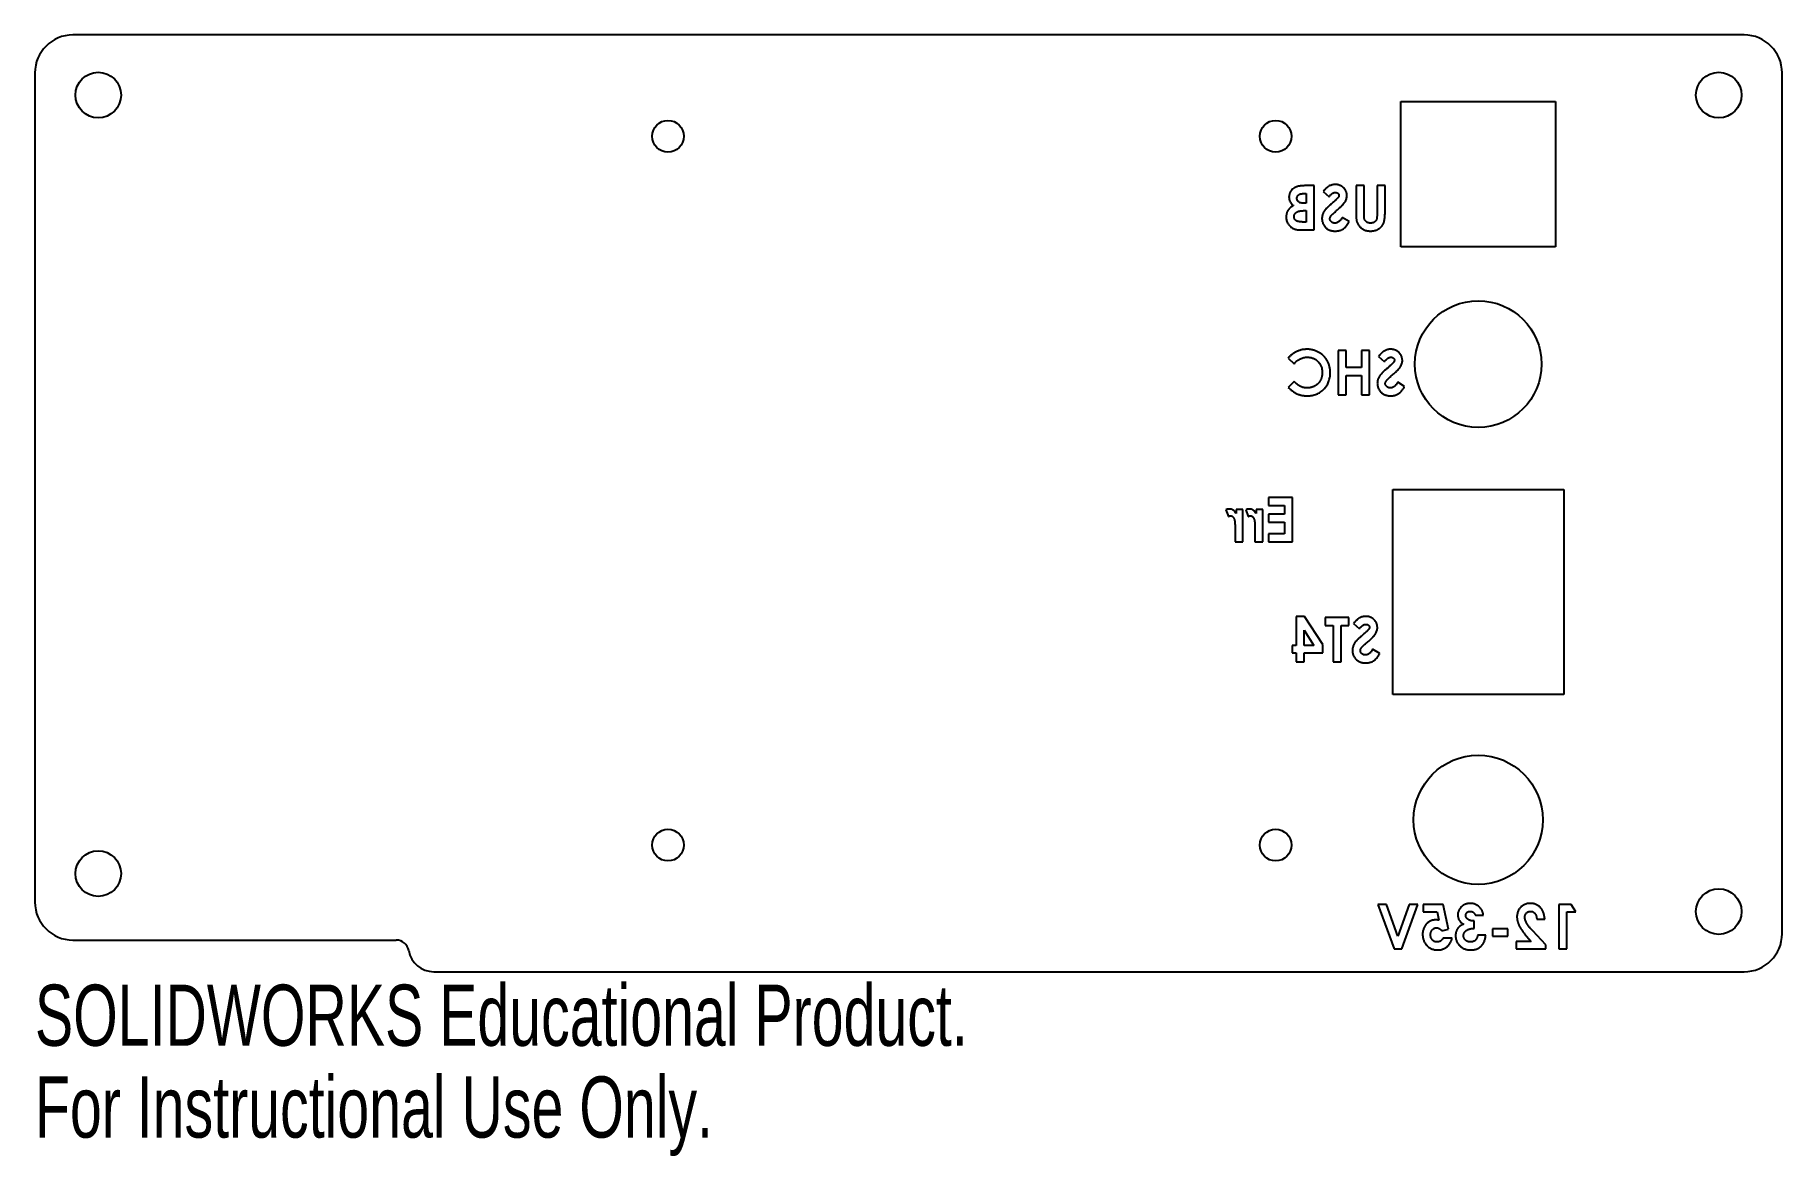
# Model space of a CAD drawing. Header units: millimetres. Extents: x 0 to 138, y -15 to 74.
import ezdxf

# ---------------------------------------------------------------- set-up
doc = ezdxf.new("R2010")
doc.units = ezdxf.units.MM
doc.styles.add('SLDTEXTSTYLE0', font='TXT', dxfattribs={"width": 0.7})

msp = doc.modelspace()

# ---------------------------------------------------------------- linework, layer by layer
at = {"color": 7, "linetype": 'Continuous', "lineweight": 25}
for p, q in [((135, 74), (3, 74)), ((0, 71), (0, 5.5)), ((138, 3), (138, 71)), ((107.9, 68.75), (120.1, 68.75)), ((107.9, 57.25), (107.9, 68.75)), ((120.1, 68.75), (120.1, 57.25)), ((100.2, 61.47), (100.4, 61.47)), ((100.4, 61.47), (100.4, 60.7)), ((101.03, 62.1), (100.47, 62.1)), ((101.03, 58.6), (101.03, 62.1)), ((101.75, 61.63), (102.22, 61.2)), ((104.98, 62.1), (104.35, 62.1)), ((104.35, 62.1), (104.35, 60.01)), ((104.98, 59.9), (104.98, 62.1)), ((106.64, 62.1), (106.01, 62.1)), ((106.01, 62.1), (106.01, 59.82)), ((106.64, 60.01), (106.64, 62.1)), ((100.4, 60.7), (100.23, 60.7)), ((100.25, 60.12), (100.4, 60.12)), ((100.4, 60.12), (100.4, 59.22)), ((103.81, 59.25), (103.26, 59.58)), ((100.04, 58.6), (101.03, 58.6)), ((100.4, 59.22), (100.22, 59.22)), ((120.1, 57.25), (107.9, 57.25)), ((98.99, 48.47), (99.45, 48.03)), ((103.57, 49.08), (102.94, 49.08)), ((102.94, 49.08), (102.94, 45.58)), ((103.57, 47.74), (103.57, 49.08)), ((105.41, 49.08), (104.78, 49.08)), ((104.78, 49.08), (104.78, 47.74)), ((105.41, 45.58), (105.41, 49.08)), ((106.12, 48.61), (106.59, 48.18)), ((104.78, 47.74), (103.57, 47.74)), ((103.57, 45.58), (103.57, 47.11)), ((103.57, 47.11), (104.78, 47.11)), ((104.78, 47.11), (104.78, 45.58)), ((99.45, 46.63), (99, 46.16)), ((102.94, 45.58), (103.57, 45.58)), ((104.78, 45.58), (105.41, 45.58)), ((108.19, 46.24), (107.64, 46.57)), ((99.32, 37.45), (97.44, 37.45)), ((97.44, 37.45), (97.44, 36.82)), ((99.32, 33.95), (99.32, 37.45)), ((107.25, 38.1), (120.75, 38.1)), ((107.25, 21.9), (107.25, 38.1)), ((120.75, 38.1), (120.75, 21.9)), ((94.07, 36.49), (94.27, 35.96)), ((95.42, 36.51), (94.88, 36.51)), ((94.88, 36.51), (94.88, 36.19)), ((95.42, 33.95), (95.42, 36.51)), ((95.64, 36.49), (95.84, 35.96)), ((96.99, 36.51), (96.45, 36.51)), ((96.45, 36.51), (96.45, 36.19)), ((96.99, 33.95), (96.99, 36.51)), ((97.44, 36.82), (98.7, 36.82)), ((98.7, 36.15), (97.44, 36.15)), ((97.44, 36.15), (97.44, 35.52)), ((98.7, 36.82), (98.7, 36.15)), ((94.79, 35.11), (94.79, 34.98)), ((94.79, 34.98), (94.79, 33.95)), ((96.36, 35.11), (96.36, 34.98)), ((96.36, 34.98), (96.36, 33.95)), ((97.44, 35.52), (98.7, 35.52)), ((98.7, 34.58), (97.44, 34.58)), ((97.44, 34.58), (97.44, 33.95)), ((98.7, 35.52), (98.7, 34.58)), ((94.79, 33.95), (95.42, 33.95)), ((96.36, 33.95), (96.99, 33.95)), ((97.44, 33.95), (99.32, 33.95)), ((100.28, 28.07), (99.62, 28.07)), ((99.62, 28.07), (99.62, 25.78)), ((101.73, 25.84), (100.28, 28.07)), ((103.79, 27.98), (101.91, 27.98)), ((101.91, 27.98), (101.91, 27.36)), ((103.79, 27.36), (103.79, 27.98)), ((100.25, 25.78), (100.25, 26.98)), ((100.25, 26.98), (101.02, 25.78)), ((101.91, 27.36), (102.54, 27.36)), ((102.54, 27.36), (102.54, 24.48)), ((103.17, 24.48), (103.17, 27.36)), ((103.17, 27.36), (103.79, 27.36)), ((104.15, 27.52), (104.62, 27.09)), ((99.62, 25.78), (99.31, 25.78)), ((99.31, 25.78), (99.31, 25.2)), ((99.31, 25.2), (99.62, 25.2)), ((99.62, 25.2), (99.62, 24.48)), ((101.02, 25.78), (100.25, 25.78)), ((100.25, 24.48), (100.25, 25.2)), ((100.25, 25.2), (101.73, 25.2)), ((101.73, 25.2), (101.73, 25.84)), ((106.22, 25.14), (105.66, 25.47)), ((99.62, 24.48), (100.25, 24.48)), ((102.54, 24.48), (103.17, 24.48)), ((120.75, 21.9), (107.25, 21.9)), ((106.75, 5.31), (106.08, 5.31)), ((106.08, 5.31), (107.35, 1.81)), ((107.65, 2.82), (106.75, 5.31)), ((108.55, 5.31), (107.65, 2.82)), ((107.96, 1.81), (109.22, 5.31)), ((109.22, 5.31), (108.55, 5.31)), ((111.24, 5.31), (109.65, 5.31)), ((109.65, 5.31), (109.65, 4.72)), ((109.65, 4.72), (110.75, 4.72)), ((110.75, 4.72), (110.88, 4.06)), ((111.66, 3.37), (111.24, 5.31)), ((113.78, 4.46), (114.41, 4.46)), ((118.63, 4.14), (119.25, 4.14)), ((121.35, 5.31), (120.38, 5.31)), ((120.38, 5.31), (120.38, 1.81)), ((121, 1.81), (121, 4.72)), ((121, 4.72), (121.72, 4.72)), ((121.72, 4.72), (121.35, 5.31)), ((111.13, 3.24), (111.66, 3.37)), ((113.69, 3.42), (113.69, 4.01)), ((114.59, 2.88), (113.96, 2.88)), ((116.34, 3.38), (115.13, 3.38)), ((115.13, 3.38), (115.13, 2.8)), ((115.13, 2.8), (116.34, 2.8)), ((116.34, 2.8), (116.34, 3.38)), ((117.82, 2.81), (118.19, 2.39)), ((119.34, 2.13), (118.31, 3.23)), ((3, 2.5), (28.54, 2.5)), ((107.35, 1.81), (107.96, 1.81)), ((111.94, 2.66), (111.22, 2.66)), ((118.19, 2.39), (117.01, 2.39)), ((117.01, 2.39), (117.01, 1.81)), ((117.01, 1.81), (119.34, 1.81)), ((119.34, 1.81), (119.34, 2.13)), ((120.38, 1.81), (121, 1.81)), ((31.5, 0), (135, 0))]:
    msp.add_line(p, q, dxfattribs=at)
for centre, radius in [((5, 69.25), 1.8), ((133, 69.25), 1.8), ((50, 66), 1.25), ((98, 66), 1.25), ((114, 48), 5), ((114, 12), 5.1), ((50, 10), 1.25), ((98, 10), 1.25), ((5, 7.75), 1.8), ((133, 4.75), 1.8)]:
    msp.add_circle(centre, radius, dxfattribs=at)
for centre, radius, start, end in [((3, 71), 3, 90, 180), ((135, 71), 3, 0, 90), ((3, 5.5), 3, 180, 270), ((135, 3), 3, 270, 0), ((28.54, 1.5), 1, 9.5941, 90), ((31.5, 2), 2, 189.5941, 270)]:
    msp.add_arc(centre, radius, start, end, dxfattribs=at)
for points, knots in [([(102.71, 62.19), (102.67, 62.18), (102.59, 62.18), (102.47, 62.16), (102.35, 62.12), (102.25, 62.08), (102.18, 62.03), (102.12, 61.99), (102.06, 61.95), (102, 61.9), (101.94, 61.84), (101.87, 61.77), (101.81, 61.7), (101.77, 61.65), (101.75, 61.63)], [0, 0, 0, 0, 0.10691, 0.212977, 0.319777, 0.428556, 0.485857, 0.546559, 0.611431, 0.679821, 0.753159, 0.830753, 0.913133, 1, 1, 1, 1]), ([(103.63, 61.3), (103.63, 61.33), (103.63, 61.39), (103.62, 61.47), (103.6, 61.56), (103.57, 61.64), (103.53, 61.71), (103.48, 61.79), (103.43, 61.86), (103.37, 61.92), (103.3, 61.99), (103.23, 62.04), (103.15, 62.08), (103.07, 62.12), (102.99, 62.15), (102.9, 62.17), (102.81, 62.18), (102.74, 62.18), (102.71, 62.19)], [0, 0, 0, 0, 0.0631729, 0.1244574, 0.1848409, 0.2445668, 0.3043192, 0.3651998, 0.427421, 0.4912617, 0.555499, 0.6186045, 0.6804948, 0.7424733, 0.8049907, 0.868252, 0.9328872, 1, 1, 1, 1]), ([(99.75, 62.03), (99.73, 62.03), (99.68, 62.01), (99.6, 61.98), (99.53, 61.95), (99.47, 61.91), (99.4, 61.87), (99.35, 61.83), (99.29, 61.78), (99.24, 61.72), (99.2, 61.66), (99.16, 61.6), (99.13, 61.54), (99.1, 61.47), (99.08, 61.4), (99.07, 61.33), (99.06, 61.26), (99.05, 61.21), (99.05, 61.18)], [0, 0, 0, 0, 0.06875, 0.134909, 0.199721, 0.262974, 0.325357, 0.387336, 0.449407, 0.511118, 0.572473, 0.633077, 0.692861, 0.752561, 0.812738, 0.873479, 0.935776, 1, 1, 1, 1]), ([(99.05, 61.18), (99.06, 61.15), (99.06, 61.09), (99.07, 60.99), (99.1, 60.9), (99.14, 60.82), (99.19, 60.73), (99.25, 60.65), (99.33, 60.58), (99.39, 60.53), (99.42, 60.51)], [0, 0, 0, 0, 0.12327, 0.242641, 0.359427, 0.47555, 0.593898, 0.720202, 0.854465, 1, 1, 1, 1]), ([(99.68, 61.1), (99.68, 61.13), (99.69, 61.18), (99.71, 61.25), (99.75, 61.32), (99.8, 61.36), (99.85, 61.39), (99.88, 61.41), (99.93, 61.43), (99.97, 61.44), (100.03, 61.45), (100.08, 61.46), (100.14, 61.47), (100.18, 61.47), (100.2, 61.47)], [0, 0, 0, 0, 0.112332, 0.217189, 0.320776, 0.429446, 0.48689, 0.547348, 0.610552, 0.67854, 0.751006, 0.828563, 0.911494, 1, 1, 1, 1]), ([(100.23, 60.7), (100.21, 60.7), (100.17, 60.7), (100.1, 60.71), (100.05, 60.72), (99.99, 60.73), (99.94, 60.74), (99.9, 60.76), (99.85, 60.78), (99.81, 60.82), (99.76, 60.86), (99.71, 60.93), (99.69, 61.01), (99.68, 61.07), (99.68, 61.1)], [0, 0, 0, 0, 0.088776, 0.171377, 0.248114, 0.321161, 0.388033, 0.452091, 0.512268, 0.568866, 0.676936, 0.781012, 0.886918, 1, 1, 1, 1]), ([(100.47, 62.1), (100.43, 62.1), (100.35, 62.1), (100.24, 62.09), (100.14, 62.09), (100.05, 62.08), (99.96, 62.07), (99.89, 62.06), (99.82, 62.05), (99.77, 62.04), (99.75, 62.03)], [0, 0, 0, 0, 0.163996, 0.317329, 0.45806, 0.589158, 0.707952, 0.816322, 0.913585, 1, 1, 1, 1]), ([(102.22, 61.2), (102.24, 61.23), (102.28, 61.28), (102.34, 61.35), (102.4, 61.42), (102.46, 61.47), (102.53, 61.51), (102.59, 61.54), (102.65, 61.55), (102.7, 61.56), (102.72, 61.56)], [0, 0, 0, 0, 0.1624203, 0.3118243, 0.4484328, 0.5733812, 0.6890771, 0.7975729, 0.900293, 1, 1, 1, 1]), ([(102.94, 61.16), (102.94, 61.15), (102.92, 61.13), (102.88, 61.09), (102.84, 61.04), (102.78, 60.99), (102.72, 60.93), (102.64, 60.86), (102.56, 60.79), (102.5, 60.74), (102.47, 60.71)], [0, 0, 0, 0, 0.059234, 0.136349, 0.233805, 0.349411, 0.483179, 0.635967, 0.809243, 1, 1, 1, 1]), ([(102.72, 61.56), (102.74, 61.56), (102.78, 61.55), (102.83, 61.54), (102.88, 61.52), (102.92, 61.49), (102.96, 61.45), (102.98, 61.41), (103, 61.37), (103, 61.34), (103, 61.33)], [0, 0, 0, 0, 0.148126, 0.285993, 0.416634, 0.54738, 0.671583, 0.784401, 0.893266, 1, 1, 1, 1]), ([(102.75, 60.07), (102.79, 60.11), (102.88, 60.18), (103, 60.29), (103.11, 60.39), (103.2, 60.48), (103.29, 60.57), (103.36, 60.65), (103.42, 60.72), (103.48, 60.81), (103.54, 60.91), (103.59, 61.04), (103.63, 61.17), (103.63, 61.26), (103.63, 61.3)], [0, 0, 0, 0, 0.112125, 0.215201, 0.309902, 0.395959, 0.473447, 0.54214, 0.602523, 0.654726, 0.747804, 0.835278, 0.918925, 1, 1, 1, 1]), ([(103, 61.33), (103, 61.31), (103, 61.28), (102.99, 61.24), (102.97, 61.2), (102.95, 61.17), (102.94, 61.16)], [0, 0, 0, 0, 0.241881, 0.487115, 0.737838, 1, 1, 1, 1]), ([(99.42, 60.51), (99.39, 60.5), (99.34, 60.47), (99.28, 60.43), (99.21, 60.39), (99.15, 60.34), (99.1, 60.29), (99.05, 60.24), (99.01, 60.19), (98.97, 60.14), (98.94, 60.08), (98.91, 60.02), (98.88, 59.96), (98.86, 59.89), (98.85, 59.82), (98.84, 59.76), (98.83, 59.68), (98.83, 59.63), (98.83, 59.61)], [0, 0, 0, 0, 0.072791, 0.142723, 0.209491, 0.274716, 0.336886, 0.397686, 0.457054, 0.515313, 0.572822, 0.630776, 0.689505, 0.748743, 0.809225, 0.870715, 0.934265, 1, 1, 1, 1]), ([(98.83, 59.61), (98.83, 59.56), (98.84, 59.47), (98.86, 59.33), (98.91, 59.2), (98.98, 59.07), (99.06, 58.96), (99.16, 58.86), (99.26, 58.78), (99.36, 58.72), (99.44, 58.69), (99.51, 58.66), (99.59, 58.64), (99.67, 58.62), (99.75, 58.61), (99.84, 58.6), (99.94, 58.6), (100.01, 58.6), (100.04, 58.6)], [0, 0, 0, 0, 0.080259, 0.158391, 0.236258, 0.315105, 0.393222, 0.468731, 0.542781, 0.617708, 0.656365, 0.69708, 0.740697, 0.786729, 0.835579, 0.88725, 0.941898, 1, 1, 1, 1]), ([(99.46, 59.63), (99.46, 59.65), (99.46, 59.69), (99.47, 59.74), (99.48, 59.79), (99.5, 59.84), (99.53, 59.88), (99.56, 59.92), (99.6, 59.96), (99.64, 59.99), (99.69, 60.02), (99.75, 60.05), (99.81, 60.07), (99.89, 60.09), (99.97, 60.1), (100.06, 60.11), (100.15, 60.12), (100.22, 60.12), (100.25, 60.12)], [0, 0, 0, 0, 0.052826, 0.102892, 0.151698, 0.199578, 0.247224, 0.295723, 0.346254, 0.398507, 0.45429, 0.514042, 0.579093, 0.650037, 0.727451, 0.811452, 0.902476, 1, 1, 1, 1]), ([(100.22, 59.22), (100.18, 59.22), (100.11, 59.22), (100.02, 59.23), (99.93, 59.24), (99.85, 59.25), (99.78, 59.26), (99.71, 59.28), (99.66, 59.3), (99.61, 59.33), (99.58, 59.36), (99.55, 59.39), (99.52, 59.42), (99.5, 59.46), (99.48, 59.5), (99.47, 59.54), (99.46, 59.59), (99.46, 59.62), (99.46, 59.63)], [0, 0, 0, 0, 0.109567, 0.210657, 0.302002, 0.385143, 0.459013, 0.524719, 0.583227, 0.634208, 0.681186, 0.726275, 0.770113, 0.81408, 0.857994, 0.903339, 0.950545, 1, 1, 1, 1]), ([(102.02, 60.3), (101.99, 60.27), (101.93, 60.21), (101.85, 60.11), (101.79, 60.01), (101.74, 59.91), (101.7, 59.82), (101.68, 59.72), (101.66, 59.61), (101.66, 59.54), (101.66, 59.5)], [0, 0, 0, 0, 0.150833, 0.289954, 0.417139, 0.535255, 0.648751, 0.762405, 0.879827, 1, 1, 1, 1]), ([(101.66, 59.5), (101.66, 59.47), (101.66, 59.4), (101.67, 59.3), (101.7, 59.2), (101.73, 59.11), (101.77, 59.02), (101.82, 58.94), (101.88, 58.86), (101.95, 58.79), (102.02, 58.72), (102.1, 58.66), (102.19, 58.61), (102.28, 58.57), (102.38, 58.54), (102.49, 58.52), (102.59, 58.51), (102.67, 58.51), (102.71, 58.51)], [0, 0, 0, 0, 0.065201, 0.127927, 0.189047, 0.248544, 0.307607, 0.367248, 0.426963, 0.488617, 0.550392, 0.611331, 0.672556, 0.734024, 0.797341, 0.86225, 0.929625, 1, 1, 1, 1]), ([(102.47, 60.71), (102.44, 60.68), (102.38, 60.63), (102.3, 60.57), (102.23, 60.5), (102.17, 60.45), (102.12, 60.4), (102.08, 60.36), (102.05, 60.33), (102.03, 60.31), (102.02, 60.3)], [0, 0, 0, 0, 0.192953, 0.366184, 0.520457, 0.655012, 0.770624, 0.865677, 0.942675, 1, 1, 1, 1]), ([(102.28, 59.47), (102.29, 59.49), (102.29, 59.53), (102.31, 59.59), (102.33, 59.65), (102.36, 59.7), (102.4, 59.74), (102.43, 59.77), (102.47, 59.81), (102.51, 59.86), (102.56, 59.9), (102.62, 59.96), (102.68, 60.01), (102.73, 60.05), (102.75, 60.07)], [0, 0, 0, 0, 0.076347, 0.155091, 0.238352, 0.328404, 0.379384, 0.439618, 0.509831, 0.588875, 0.677436, 0.775547, 0.882636, 1, 1, 1, 1]), ([(102.68, 59.13), (102.66, 59.13), (102.6, 59.14), (102.53, 59.16), (102.46, 59.19), (102.4, 59.23), (102.35, 59.28), (102.31, 59.34), (102.29, 59.4), (102.29, 59.44), (102.28, 59.47)], [0, 0, 0, 0, 0.141986, 0.275473, 0.404346, 0.53543, 0.661427, 0.777867, 0.88828, 1, 1, 1, 1]), ([(103.26, 59.58), (103.24, 59.55), (103.2, 59.48), (103.13, 59.39), (103.06, 59.31), (102.99, 59.25), (102.92, 59.2), (102.84, 59.16), (102.77, 59.14), (102.71, 59.14), (102.68, 59.13)], [0, 0, 0, 0, 0.160458, 0.307612, 0.442139, 0.566229, 0.681222, 0.789558, 0.895029, 1, 1, 1, 1]), ([(104.35, 60.01), (104.35, 59.97), (104.35, 59.88), (104.35, 59.77), (104.36, 59.66), (104.36, 59.56), (104.37, 59.48), (104.38, 59.4), (104.39, 59.33), (104.41, 59.26), (104.44, 59.17), (104.49, 59.07), (104.55, 58.97), (104.62, 58.88), (104.71, 58.79), (104.8, 58.71), (104.9, 58.65), (105, 58.59), (105.11, 58.55), (105.23, 58.53), (105.36, 58.51), (105.45, 58.51), (105.49, 58.51)], [0, 0, 0, 0, 0.05854, 0.112568, 0.16178, 0.206487, 0.246457, 0.282, 0.313213, 0.339806, 0.389413, 0.440473, 0.493955, 0.549978, 0.606488, 0.661319, 0.714691, 0.767918, 0.821939, 0.878107, 0.937203, 1, 1, 1, 1]), ([(105.51, 59.13), (105.48, 59.13), (105.42, 59.14), (105.34, 59.15), (105.27, 59.18), (105.2, 59.21), (105.14, 59.26), (105.09, 59.31), (105.05, 59.36), (105.03, 59.41), (105.01, 59.46), (105, 59.5), (105, 59.55), (104.99, 59.61), (104.98, 59.67), (104.98, 59.74), (104.98, 59.82), (104.98, 59.87), (104.98, 59.9)], [0, 0, 0, 0, 0.078833, 0.15371, 0.224678, 0.294809, 0.362715, 0.427103, 0.48865, 0.5509, 0.585046, 0.625272, 0.671466, 0.72455, 0.783265, 0.849073, 0.921296, 1, 1, 1, 1]), ([(105.49, 58.51), (105.52, 58.51), (105.58, 58.51), (105.67, 58.52), (105.75, 58.53), (105.83, 58.55), (105.91, 58.57), (105.99, 58.6), (106.06, 58.64), (106.13, 58.68), (106.2, 58.72), (106.26, 58.77), (106.31, 58.82), (106.37, 58.88), (106.41, 58.93), (106.45, 58.99), (106.49, 59.05), (106.52, 59.12), (106.55, 59.19), (106.57, 59.28), (106.59, 59.37), (106.61, 59.48), (106.62, 59.59), (106.63, 59.72), (106.64, 59.86), (106.64, 59.96), (106.64, 60.01)], [0, 0, 0, 0, 0.041715, 0.082303, 0.121572, 0.160067, 0.197994, 0.235566, 0.273005, 0.31009, 0.346846, 0.382484, 0.417271, 0.451332, 0.484853, 0.518031, 0.551069, 0.584171, 0.619467, 0.659158, 0.703472, 0.75284, 0.806844, 0.866142, 0.930502, 1, 1, 1, 1]), ([(106.01, 59.82), (106.01, 59.79), (106.01, 59.75), (106.01, 59.68), (106, 59.62), (106, 59.57), (105.99, 59.52), (105.98, 59.47), (105.97, 59.44), (105.96, 59.39), (105.93, 59.34), (105.89, 59.29), (105.84, 59.24), (105.79, 59.21), (105.73, 59.17), (105.66, 59.15), (105.58, 59.14), (105.53, 59.13), (105.51, 59.13)], [0, 0, 0, 0, 0.072219, 0.13949, 0.20037, 0.256433, 0.307804, 0.353659, 0.39442, 0.430156, 0.496666, 0.562018, 0.628755, 0.69741, 0.768079, 0.841338, 0.918336, 1, 1, 1, 1]), ([(102.71, 58.51), (102.74, 58.51), (102.8, 58.51), (102.88, 58.52), (102.97, 58.53), (103.05, 58.55), (103.13, 58.57), (103.2, 58.61), (103.28, 58.64), (103.35, 58.68), (103.41, 58.73), (103.48, 58.79), (103.54, 58.85), (103.6, 58.92), (103.66, 58.99), (103.71, 59.07), (103.76, 59.16), (103.79, 59.22), (103.81, 59.25)], [0, 0, 0, 0, 0.063551, 0.125868, 0.18624, 0.244977, 0.303358, 0.36123, 0.418489, 0.475937, 0.534204, 0.594059, 0.655469, 0.718772, 0.784975, 0.853522, 0.925182, 1, 1, 1, 1]), ([(100.48, 49.17), (100.45, 49.17), (100.38, 49.17), (100.27, 49.16), (100.17, 49.15), (100.07, 49.13), (99.96, 49.1), (99.86, 49.07), (99.76, 49.03), (99.67, 48.99), (99.57, 48.94), (99.48, 48.89), (99.39, 48.83), (99.3, 48.77), (99.22, 48.7), (99.14, 48.63), (99.06, 48.56), (99.01, 48.5), (98.99, 48.47)], [0, 0, 0, 0, 0.062276, 0.123904, 0.185067, 0.24684, 0.308435, 0.370241, 0.432587, 0.495925, 0.559351, 0.621943, 0.684393, 0.746986, 0.809441, 0.872508, 0.935769, 1, 1, 1, 1]), ([(99.45, 48.03), (99.49, 48.07), (99.57, 48.15), (99.69, 48.26), (99.82, 48.35), (99.95, 48.42), (100.08, 48.47), (100.22, 48.51), (100.36, 48.54), (100.46, 48.54), (100.51, 48.54)], [0, 0, 0, 0, 0.139406, 0.272304, 0.399525, 0.522811, 0.642663, 0.761023, 0.879801, 1, 1, 1, 1]), ([(102.31, 47.34), (102.31, 47.38), (102.31, 47.47), (102.3, 47.59), (102.28, 47.71), (102.25, 47.83), (102.22, 47.95), (102.18, 48.06), (102.13, 48.17), (102.08, 48.27), (102.02, 48.37), (101.95, 48.46), (101.88, 48.55), (101.8, 48.64), (101.71, 48.72), (101.62, 48.79), (101.52, 48.86), (101.42, 48.92), (101.31, 48.98), (101.2, 49.03), (101.08, 49.08), (100.97, 49.11), (100.85, 49.14), (100.73, 49.16), (100.61, 49.17), (100.52, 49.17), (100.48, 49.17)], [0, 0, 0, 0, 0.044663, 0.088512, 0.130926, 0.172904, 0.214, 0.254985, 0.295291, 0.335772, 0.376181, 0.416178, 0.45635, 0.496512, 0.537041, 0.578119, 0.619725, 0.662422, 0.705299, 0.74743, 0.789433, 0.831267, 0.872825, 0.91487, 0.957027, 1, 1, 1, 1]), ([(100.51, 48.54), (100.55, 48.54), (100.63, 48.54), (100.75, 48.52), (100.86, 48.5), (100.96, 48.46), (101.07, 48.41), (101.17, 48.35), (101.26, 48.28), (101.34, 48.2), (101.42, 48.11), (101.49, 48.01), (101.55, 47.91), (101.6, 47.81), (101.64, 47.7), (101.66, 47.58), (101.68, 47.46), (101.68, 47.38), (101.68, 47.34)], [0, 0, 0, 0, 0.064715, 0.127707, 0.188882, 0.249158, 0.309661, 0.370225, 0.432332, 0.495782, 0.559304, 0.621861, 0.683322, 0.744523, 0.806088, 0.868994, 0.933419, 1, 1, 1, 1]), ([(107.09, 49.17), (107.05, 49.17), (106.97, 49.17), (106.85, 49.14), (106.73, 49.11), (106.63, 49.06), (106.56, 49.02), (106.5, 48.98), (106.44, 48.93), (106.38, 48.88), (106.32, 48.82), (106.25, 48.76), (106.19, 48.69), (106.15, 48.64), (106.12, 48.61)], [0, 0, 0, 0, 0.10691, 0.212977, 0.319777, 0.428556, 0.485857, 0.546559, 0.611431, 0.679821, 0.753159, 0.830753, 0.913133, 1, 1, 1, 1]), ([(106.59, 48.18), (106.61, 48.21), (106.65, 48.27), (106.72, 48.34), (106.78, 48.4), (106.84, 48.45), (106.9, 48.49), (106.97, 48.52), (107.03, 48.54), (107.08, 48.54), (107.1, 48.54)], [0, 0, 0, 0, 0.1624203, 0.3118243, 0.4484328, 0.5733812, 0.6890771, 0.7975729, 0.900293, 1, 1, 1, 1]), ([(108.01, 48.28), (108.01, 48.31), (108.01, 48.37), (107.99, 48.46), (107.97, 48.54), (107.94, 48.62), (107.91, 48.7), (107.86, 48.77), (107.81, 48.84), (107.75, 48.91), (107.68, 48.97), (107.61, 49.03), (107.53, 49.07), (107.45, 49.11), (107.36, 49.14), (107.28, 49.16), (107.18, 49.17), (107.12, 49.17), (107.09, 49.17)], [0, 0, 0, 0, 0.0631729, 0.1244574, 0.1848409, 0.2445668, 0.3043192, 0.3651998, 0.427421, 0.4912617, 0.555499, 0.6186045, 0.6804948, 0.7424733, 0.8049907, 0.868252, 0.9328872, 1, 1, 1, 1]), ([(107.1, 48.54), (107.12, 48.54), (107.16, 48.54), (107.21, 48.53), (107.26, 48.5), (107.3, 48.47), (107.34, 48.44), (107.36, 48.4), (107.38, 48.36), (107.38, 48.33), (107.38, 48.31)], [0, 0, 0, 0, 0.148126, 0.285993, 0.416634, 0.54738, 0.671583, 0.784401, 0.893266, 1, 1, 1, 1]), ([(107.38, 48.31), (107.38, 48.3), (107.38, 48.27), (107.37, 48.23), (107.35, 48.18), (107.33, 48.16), (107.32, 48.15)], [0, 0, 0, 0, 0.241881, 0.487115, 0.737838, 1, 1, 1, 1]), ([(100.49, 45.49), (100.56, 45.49), (100.69, 45.5), (100.87, 45.52), (101.05, 45.56), (101.22, 45.62), (101.38, 45.69), (101.53, 45.78), (101.67, 45.89), (101.8, 46.01), (101.92, 46.14), (102.03, 46.28), (102.11, 46.44), (102.19, 46.6), (102.24, 46.77), (102.28, 46.95), (102.31, 47.14), (102.31, 47.27), (102.31, 47.34)], [0, 0, 0, 0, 0.067376, 0.131837, 0.194461, 0.255346, 0.315588, 0.375627, 0.436138, 0.497779, 0.55947, 0.620278, 0.680788, 0.741492, 0.803215, 0.866493, 0.93191, 1, 1, 1, 1]), ([(101.68, 47.34), (101.68, 47.31), (101.68, 47.25), (101.67, 47.17), (101.66, 47.08), (101.65, 47), (101.62, 46.93), (101.6, 46.85), (101.57, 46.78), (101.53, 46.71), (101.49, 46.64), (101.45, 46.58), (101.4, 46.52), (101.35, 46.46), (101.3, 46.41), (101.24, 46.36), (101.17, 46.32), (101.11, 46.28), (101.04, 46.24), (100.97, 46.21), (100.89, 46.18), (100.82, 46.16), (100.74, 46.14), (100.66, 46.13), (100.58, 46.12), (100.52, 46.12), (100.5, 46.12)], [0, 0, 0, 0, 0.0459859, 0.0906391, 0.1344853, 0.1773314, 0.2192648, 0.260785, 0.3023166, 0.3434357, 0.3841815, 0.4243757, 0.4641811, 0.504012, 0.5438225, 0.5838025, 0.6244185, 0.6655476, 0.7066749, 0.747827, 0.7888951, 0.8302194, 0.8717069, 0.9137339, 0.9565878, 1, 1, 1, 1]), ([(106.4, 47.29), (106.37, 47.26), (106.31, 47.19), (106.23, 47.09), (106.17, 47), (106.12, 46.9), (106.08, 46.8), (106.05, 46.7), (106.04, 46.6), (106.04, 46.52), (106.03, 46.49)], [0, 0, 0, 0, 0.150833, 0.289954, 0.417139, 0.535255, 0.648751, 0.762405, 0.879827, 1, 1, 1, 1]), ([(106.85, 47.69), (106.82, 47.67), (106.76, 47.62), (106.68, 47.55), (106.61, 47.49), (106.55, 47.44), (106.5, 47.39), (106.46, 47.35), (106.42, 47.32), (106.4, 47.3), (106.4, 47.29)], [0, 0, 0, 0, 0.1929527, 0.3661841, 0.5204573, 0.6550121, 0.7706242, 0.8656772, 0.9426745, 1, 1, 1, 1]), ([(106.66, 46.45), (106.66, 46.47), (106.67, 46.51), (106.68, 46.57), (106.71, 46.63), (106.74, 46.68), (106.77, 46.72), (106.81, 46.76), (106.84, 46.8), (106.89, 46.84), (106.94, 46.89), (107, 46.94), (107.06, 47), (107.1, 47.04), (107.13, 47.06)], [0, 0, 0, 0, 0.076347, 0.155091, 0.238352, 0.328404, 0.379384, 0.439618, 0.509831, 0.588875, 0.677436, 0.775547, 0.882636, 1, 1, 1, 1]), ([(107.32, 48.15), (107.31, 48.14), (107.3, 48.11), (107.26, 48.08), (107.22, 48.03), (107.16, 47.98), (107.1, 47.92), (107.02, 47.85), (106.94, 47.77), (106.88, 47.72), (106.85, 47.69)], [0, 0, 0, 0, 0.0592342, 0.1363493, 0.2338052, 0.3494112, 0.4831792, 0.6359669, 0.8092434, 1, 1, 1, 1]), ([(107.13, 47.06), (107.17, 47.09), (107.26, 47.17), (107.38, 47.27), (107.49, 47.37), (107.58, 47.47), (107.67, 47.55), (107.74, 47.63), (107.8, 47.71), (107.86, 47.79), (107.92, 47.9), (107.97, 48.03), (108, 48.16), (108.01, 48.24), (108.01, 48.28)], [0, 0, 0, 0, 0.112125, 0.215201, 0.309902, 0.395959, 0.473447, 0.54214, 0.602523, 0.654726, 0.747804, 0.835278, 0.918925, 1, 1, 1, 1]), ([(99, 46.16), (99.04, 46.13), (99.1, 46.07), (99.19, 45.99), (99.28, 45.91), (99.37, 45.84), (99.46, 45.78), (99.55, 45.73), (99.63, 45.68), (99.72, 45.64), (99.81, 45.6), (99.9, 45.57), (99.99, 45.55), (100.08, 45.53), (100.18, 45.51), (100.28, 45.5), (100.39, 45.49), (100.46, 45.49), (100.49, 45.49)], [0, 0, 0, 0, 0.077783, 0.151816, 0.22254, 0.290278, 0.354641, 0.415798, 0.474709, 0.530426, 0.58558, 0.640906, 0.697901, 0.75542, 0.814521, 0.874462, 0.93667, 1, 1, 1, 1]), ([(100.5, 46.12), (100.45, 46.12), (100.36, 46.12), (100.22, 46.14), (100.09, 46.18), (99.99, 46.22), (99.91, 46.26), (99.85, 46.3), (99.79, 46.34), (99.72, 46.38), (99.65, 46.44), (99.59, 46.5), (99.52, 46.56), (99.47, 46.61), (99.45, 46.63)], [0, 0, 0, 0, 0.117048, 0.22997, 0.340704, 0.449355, 0.505557, 0.565303, 0.628205, 0.694729, 0.765019, 0.83958, 0.91775, 1, 1, 1, 1]), ([(106.03, 46.49), (106.04, 46.45), (106.04, 46.38), (106.05, 46.28), (106.07, 46.18), (106.11, 46.09), (106.15, 46.01), (106.2, 45.92), (106.26, 45.84), (106.33, 45.77), (106.4, 45.71), (106.48, 45.65), (106.57, 45.6), (106.66, 45.56), (106.76, 45.53), (106.86, 45.51), (106.97, 45.49), (107.05, 45.49), (107.09, 45.49)], [0, 0, 0, 0, 0.065201, 0.127927, 0.189047, 0.248544, 0.307607, 0.367248, 0.426963, 0.488617, 0.550392, 0.611331, 0.672556, 0.734024, 0.797341, 0.86225, 0.929625, 1, 1, 1, 1]), ([(107.06, 46.12), (107.04, 46.12), (106.98, 46.12), (106.91, 46.14), (106.84, 46.17), (106.78, 46.22), (106.73, 46.27), (106.69, 46.33), (106.67, 46.39), (106.66, 46.43), (106.66, 46.45)], [0, 0, 0, 0, 0.141986, 0.275473, 0.404346, 0.53543, 0.661427, 0.777867, 0.88828, 1, 1, 1, 1]), ([(107.64, 46.57), (107.62, 46.53), (107.58, 46.47), (107.51, 46.37), (107.44, 46.3), (107.37, 46.23), (107.3, 46.18), (107.22, 46.15), (107.14, 46.12), (107.09, 46.12), (107.06, 46.12)], [0, 0, 0, 0, 0.160458, 0.307612, 0.442139, 0.566229, 0.681222, 0.789558, 0.895029, 1, 1, 1, 1]), ([(107.09, 45.49), (107.12, 45.49), (107.17, 45.49), (107.26, 45.5), (107.35, 45.52), (107.43, 45.54), (107.51, 45.56), (107.58, 45.59), (107.65, 45.63), (107.72, 45.67), (107.79, 45.72), (107.86, 45.77), (107.92, 45.84), (107.98, 45.9), (108.03, 45.98), (108.09, 46.06), (108.14, 46.14), (108.17, 46.21), (108.19, 46.24)], [0, 0, 0, 0, 0.063551, 0.125868, 0.18624, 0.244977, 0.303358, 0.36123, 0.418489, 0.475937, 0.534204, 0.594059, 0.655469, 0.718772, 0.784975, 0.853522, 0.925182, 1, 1, 1, 1]), ([(94.33, 36.55), (94.31, 36.55), (94.27, 36.55), (94.2, 36.54), (94.14, 36.52), (94.1, 36.5), (94.07, 36.49)], [0, 0, 0, 0, 0.232851, 0.474168, 0.731339, 1, 1, 1, 1]), ([(94.27, 35.96), (94.29, 35.96), (94.32, 35.98), (94.37, 36), (94.41, 36.01), (94.44, 36.01), (94.45, 36.01)], [0, 0, 0, 0, 0.303597, 0.570645, 0.80107, 1, 1, 1, 1]), ([(94.88, 36.19), (94.87, 36.22), (94.84, 36.27), (94.78, 36.35), (94.72, 36.41), (94.65, 36.46), (94.58, 36.5), (94.5, 36.53), (94.41, 36.55), (94.36, 36.55), (94.33, 36.55)], [0, 0, 0, 0, 0.137333, 0.268422, 0.393205, 0.51643, 0.637793, 0.758061, 0.877719, 1, 1, 1, 1]), ([(94.45, 36.01), (94.46, 36.01), (94.48, 36.01), (94.52, 36), (94.55, 35.99), (94.58, 35.97), (94.61, 35.94), (94.64, 35.91), (94.67, 35.87), (94.7, 35.83), (94.72, 35.77), (94.74, 35.71), (94.76, 35.64), (94.77, 35.55), (94.78, 35.46), (94.79, 35.35), (94.79, 35.23), (94.79, 35.15), (94.79, 35.11)], [0, 0, 0, 0, 0.034015, 0.066912, 0.101141, 0.136381, 0.173598, 0.214076, 0.25798, 0.305417, 0.358685, 0.420924, 0.492691, 0.574131, 0.665182, 0.766513, 0.878314, 1, 1, 1, 1]), ([(95.9, 36.55), (95.88, 36.55), (95.84, 36.55), (95.77, 36.54), (95.71, 36.52), (95.67, 36.5), (95.64, 36.49)], [0, 0, 0, 0, 0.232851, 0.474168, 0.731339, 1, 1, 1, 1]), ([(95.84, 35.96), (95.86, 35.96), (95.89, 35.98), (95.94, 36), (95.98, 36.01), (96.01, 36.01), (96.02, 36.01)], [0, 0, 0, 0, 0.303597, 0.570645, 0.80107, 1, 1, 1, 1]), ([(96.45, 36.19), (96.44, 36.22), (96.41, 36.27), (96.35, 36.35), (96.29, 36.41), (96.22, 36.46), (96.15, 36.5), (96.07, 36.53), (95.98, 36.55), (95.93, 36.55), (95.9, 36.55)], [0, 0, 0, 0, 0.137333, 0.268422, 0.393205, 0.51643, 0.637793, 0.758061, 0.877719, 1, 1, 1, 1]), ([(96.02, 36.01), (96.03, 36.01), (96.06, 36.01), (96.09, 36), (96.12, 35.99), (96.16, 35.97), (96.18, 35.94), (96.21, 35.91), (96.24, 35.87), (96.27, 35.83), (96.29, 35.77), (96.31, 35.71), (96.33, 35.64), (96.34, 35.55), (96.35, 35.46), (96.36, 35.35), (96.36, 35.23), (96.36, 35.15), (96.36, 35.11)], [0, 0, 0, 0, 0.034015, 0.066912, 0.101141, 0.136381, 0.173598, 0.214076, 0.25798, 0.305417, 0.358685, 0.420924, 0.492691, 0.574131, 0.665182, 0.766513, 0.878314, 1, 1, 1, 1]), ([(105.12, 28.07), (105.08, 28.07), (105, 28.07), (104.87, 28.05), (104.76, 28.01), (104.66, 27.96), (104.58, 27.92), (104.53, 27.88), (104.47, 27.84), (104.41, 27.78), (104.34, 27.73), (104.28, 27.66), (104.22, 27.59), (104.17, 27.54), (104.15, 27.52)], [0, 0, 0, 0, 0.10691, 0.212977, 0.319777, 0.428556, 0.485857, 0.546559, 0.611431, 0.679821, 0.753159, 0.830753, 0.913133, 1, 1, 1, 1]), ([(106.04, 27.19), (106.04, 27.22), (106.03, 27.27), (106.02, 27.36), (106, 27.45), (105.97, 27.53), (105.94, 27.6), (105.89, 27.68), (105.84, 27.75), (105.77, 27.81), (105.71, 27.87), (105.63, 27.93), (105.56, 27.97), (105.48, 28.01), (105.39, 28.04), (105.3, 28.06), (105.21, 28.07), (105.15, 28.07), (105.12, 28.07)], [0, 0, 0, 0, 0.063173, 0.124457, 0.184841, 0.244567, 0.304319, 0.3652, 0.427421, 0.491262, 0.555499, 0.618605, 0.680495, 0.742473, 0.804991, 0.868252, 0.932887, 1, 1, 1, 1]), ([(104.88, 26.6), (104.85, 26.57), (104.79, 26.52), (104.71, 26.45), (104.64, 26.39), (104.58, 26.34), (104.53, 26.29), (104.49, 26.25), (104.45, 26.22), (104.43, 26.2), (104.42, 26.19)], [0, 0, 0, 0, 0.192953, 0.366184, 0.520457, 0.655012, 0.770624, 0.865677, 0.942675, 1, 1, 1, 1]), ([(104.62, 27.09), (104.64, 27.11), (104.68, 27.17), (104.74, 27.24), (104.81, 27.3), (104.87, 27.36), (104.93, 27.4), (105, 27.42), (105.06, 27.44), (105.1, 27.44), (105.13, 27.44)], [0, 0, 0, 0, 0.16242, 0.311824, 0.448433, 0.573381, 0.689077, 0.797573, 0.900293, 1, 1, 1, 1]), ([(105.35, 27.05), (105.34, 27.04), (105.32, 27.01), (105.29, 26.98), (105.24, 26.93), (105.19, 26.88), (105.13, 26.82), (105.05, 26.75), (104.97, 26.68), (104.91, 26.62), (104.88, 26.6)], [0, 0, 0, 0, 0.059234, 0.136349, 0.233805, 0.349411, 0.483179, 0.635967, 0.809243, 1, 1, 1, 1]), ([(105.13, 27.44), (105.15, 27.44), (105.18, 27.44), (105.24, 27.43), (105.29, 27.41), (105.33, 27.38), (105.36, 27.34), (105.39, 27.3), (105.41, 27.26), (105.41, 27.23), (105.41, 27.22)], [0, 0, 0, 0, 0.148126, 0.285993, 0.416634, 0.54738, 0.671583, 0.784401, 0.893266, 1, 1, 1, 1]), ([(105.16, 25.96), (105.2, 25.99), (105.29, 26.07), (105.41, 26.17), (105.51, 26.27), (105.61, 26.37), (105.7, 26.45), (105.77, 26.53), (105.83, 26.61), (105.89, 26.7), (105.95, 26.8), (106, 26.93), (106.03, 27.06), (106.04, 27.14), (106.04, 27.19)], [0, 0, 0, 0, 0.1121246, 0.215201, 0.3099025, 0.3959591, 0.4734475, 0.5421403, 0.6025233, 0.6547263, 0.7478041, 0.8352784, 0.9189252, 1, 1, 1, 1]), ([(105.41, 27.22), (105.41, 27.2), (105.41, 27.17), (105.4, 27.13), (105.38, 27.09), (105.36, 27.06), (105.35, 27.05)], [0, 0, 0, 0, 0.2418814, 0.4871155, 0.7378378, 1, 1, 1, 1]), ([(104.42, 26.19), (104.39, 26.16), (104.33, 26.1), (104.26, 26), (104.19, 25.9), (104.14, 25.8), (104.11, 25.7), (104.08, 25.6), (104.07, 25.5), (104.06, 25.43), (104.06, 25.39)], [0, 0, 0, 0, 0.150833, 0.289954, 0.417139, 0.535255, 0.648751, 0.762405, 0.879827, 1, 1, 1, 1]), ([(104.06, 25.39), (104.06, 25.35), (104.06, 25.29), (104.08, 25.18), (104.1, 25.09), (104.13, 24.99), (104.17, 24.91), (104.23, 24.82), (104.29, 24.75), (104.35, 24.67), (104.43, 24.61), (104.51, 24.55), (104.6, 24.5), (104.69, 24.46), (104.79, 24.43), (104.89, 24.41), (105, 24.4), (105.08, 24.39), (105.11, 24.39)], [0, 0, 0, 0, 0.0652009, 0.1279265, 0.1890469, 0.2485437, 0.3076071, 0.3672477, 0.4269631, 0.4886171, 0.5503919, 0.6113307, 0.6725561, 0.7340242, 0.7973406, 0.8622496, 0.9296255, 1, 1, 1, 1]), ([(104.69, 25.35), (104.69, 25.37), (104.69, 25.41), (104.71, 25.47), (104.74, 25.53), (104.77, 25.58), (104.8, 25.63), (104.83, 25.66), (104.87, 25.7), (104.92, 25.74), (104.97, 25.79), (105.02, 25.84), (105.09, 25.9), (105.13, 25.94), (105.16, 25.96)], [0, 0, 0, 0, 0.076347, 0.155091, 0.238352, 0.328404, 0.379384, 0.439618, 0.509831, 0.588875, 0.677436, 0.775547, 0.882636, 1, 1, 1, 1]), ([(105.09, 25.02), (105.06, 25.02), (105.01, 25.03), (104.94, 25.04), (104.87, 25.08), (104.81, 25.12), (104.76, 25.17), (104.72, 25.23), (104.69, 25.29), (104.69, 25.33), (104.69, 25.35)], [0, 0, 0, 0, 0.141986, 0.275473, 0.404346, 0.53543, 0.661427, 0.777867, 0.88828, 1, 1, 1, 1]), ([(105.66, 25.47), (105.64, 25.44), (105.6, 25.37), (105.54, 25.28), (105.47, 25.2), (105.4, 25.13), (105.33, 25.08), (105.25, 25.05), (105.17, 25.03), (105.12, 25.02), (105.09, 25.02)], [0, 0, 0, 0, 0.1604579, 0.3076115, 0.4421389, 0.5662292, 0.6812222, 0.789558, 0.8950289, 1, 1, 1, 1]), ([(105.11, 24.39), (105.14, 24.39), (105.2, 24.4), (105.29, 24.4), (105.37, 24.42), (105.46, 24.44), (105.53, 24.46), (105.61, 24.49), (105.68, 24.53), (105.75, 24.57), (105.82, 24.62), (105.88, 24.68), (105.95, 24.74), (106.01, 24.8), (106.06, 24.88), (106.12, 24.96), (106.17, 25.05), (106.2, 25.11), (106.22, 25.14)], [0, 0, 0, 0, 0.063551, 0.125868, 0.18624, 0.244977, 0.303358, 0.36123, 0.418489, 0.475937, 0.534204, 0.594059, 0.655469, 0.718772, 0.784975, 0.853522, 0.925182, 1, 1, 1, 1]), ([(113.37, 5.4), (113.33, 5.4), (113.27, 5.4), (113.17, 5.38), (113.07, 5.36), (112.98, 5.33), (112.9, 5.29), (112.82, 5.25), (112.74, 5.19), (112.67, 5.13), (112.6, 5.06), (112.55, 4.98), (112.5, 4.91), (112.46, 4.83), (112.43, 4.75), (112.4, 4.66), (112.39, 4.57), (112.39, 4.51), (112.39, 4.48)], [0, 0, 0, 0, 0.068214, 0.134095, 0.198286, 0.26116, 0.323635, 0.386367, 0.449642, 0.514245, 0.578413, 0.640375, 0.700615, 0.760104, 0.819299, 0.878466, 0.93836, 1, 1, 1, 1]), ([(112.39, 4.48), (112.39, 4.44), (112.39, 4.37), (112.42, 4.26), (112.45, 4.15), (112.51, 4.05), (112.57, 3.96), (112.65, 3.88), (112.75, 3.81), (112.82, 3.77), (112.86, 3.75)], [0, 0, 0, 0, 0.124101, 0.244316, 0.364466, 0.485854, 0.608915, 0.734301, 0.863943, 1, 1, 1, 1]), ([(113.02, 4.44), (113.02, 4.46), (113.02, 4.51), (113.04, 4.57), (113.07, 4.63), (113.11, 4.68), (113.17, 4.72), (113.23, 4.75), (113.3, 4.77), (113.34, 4.77), (113.37, 4.77)], [0, 0, 0, 0, 0.126208, 0.246331, 0.363484, 0.484754, 0.608383, 0.731214, 0.860989, 1, 1, 1, 1]), ([(113.69, 4.01), (113.65, 4.01), (113.57, 4.02), (113.46, 4.03), (113.37, 4.05), (113.29, 4.08), (113.23, 4.11), (113.18, 4.15), (113.13, 4.19), (113.09, 4.23), (113.06, 4.28), (113.03, 4.33), (113.02, 4.39), (113.02, 4.42), (113.02, 4.44)], [0, 0, 0, 0, 0.1417038, 0.2650997, 0.370058, 0.4580235, 0.5359935, 0.6098476, 0.6800752, 0.7485871, 0.8156304, 0.8780707, 0.9395839, 1, 1, 1, 1]), ([(114.14, 5.07), (114.11, 5.1), (114.06, 5.15), (113.98, 5.22), (113.89, 5.27), (113.79, 5.32), (113.69, 5.35), (113.59, 5.38), (113.48, 5.4), (113.4, 5.4), (113.37, 5.4)], [0, 0, 0, 0, 0.127407, 0.251106, 0.372908, 0.494496, 0.616171, 0.740563, 0.867605, 1, 1, 1, 1]), ([(113.37, 4.77), (113.39, 4.77), (113.44, 4.77), (113.5, 4.75), (113.57, 4.72), (113.62, 4.68), (113.68, 4.64), (113.72, 4.58), (113.76, 4.52), (113.77, 4.48), (113.78, 4.46)], [0, 0, 0, 0, 0.123523, 0.245107, 0.367266, 0.494691, 0.622324, 0.746003, 0.872253, 1, 1, 1, 1]), ([(114.41, 4.46), (114.4, 4.49), (114.39, 4.55), (114.37, 4.64), (114.35, 4.72), (114.32, 4.8), (114.28, 4.88), (114.24, 4.95), (114.19, 5.01), (114.16, 5.05), (114.14, 5.07)], [0, 0, 0, 0, 0.138934, 0.272371, 0.400702, 0.524915, 0.646775, 0.765706, 0.883115, 1, 1, 1, 1]), ([(118.11, 5.4), (118.06, 5.4), (117.96, 5.39), (117.82, 5.37), (117.69, 5.32), (117.57, 5.26), (117.46, 5.19), (117.35, 5.1), (117.27, 4.99), (117.19, 4.87), (117.13, 4.74), (117.09, 4.61), (117.06, 4.48), (117.06, 4.39), (117.06, 4.35)], [0, 0, 0, 0, 0.089615, 0.174949, 0.257548, 0.338901, 0.420053, 0.501401, 0.584252, 0.67037, 0.756473, 0.839207, 0.92012, 1, 1, 1, 1]), ([(117.06, 4.35), (117.06, 4.32), (117.06, 4.27), (117.07, 4.19), (117.08, 4.1), (117.1, 4.02), (117.12, 3.93), (117.15, 3.85), (117.18, 3.76), (117.22, 3.67), (117.27, 3.57), (117.32, 3.48), (117.38, 3.38), (117.45, 3.27), (117.53, 3.16), (117.62, 3.05), (117.72, 2.93), (117.79, 2.85), (117.82, 2.81)], [0, 0, 0, 0, 0.045518, 0.091616, 0.139247, 0.188242, 0.238673, 0.290664, 0.34484, 0.400432, 0.459144, 0.522551, 0.590101, 0.66226, 0.739681, 0.821575, 0.90833, 1, 1, 1, 1]), ([(117.68, 4.3), (117.68, 4.34), (117.69, 4.4), (117.71, 4.49), (117.75, 4.57), (117.81, 4.64), (117.88, 4.7), (117.96, 4.74), (118.05, 4.76), (118.11, 4.77), (118.14, 4.77)], [0, 0, 0, 0, 0.132755, 0.257234, 0.378601, 0.501406, 0.623942, 0.743642, 0.868121, 1, 1, 1, 1]), ([(118.31, 3.23), (118.28, 3.26), (118.22, 3.32), (118.14, 3.41), (118.06, 3.5), (118, 3.58), (117.94, 3.66), (117.89, 3.73), (117.84, 3.8), (117.8, 3.88), (117.75, 3.98), (117.71, 4.09), (117.69, 4.2), (117.68, 4.27), (117.68, 4.3)], [0, 0, 0, 0, 0.103844, 0.201115, 0.291116, 0.374348, 0.450707, 0.52004, 0.583258, 0.639578, 0.741537, 0.83506, 0.920873, 1, 1, 1, 1]), ([(119.25, 4.14), (119.25, 4.19), (119.25, 4.28), (119.22, 4.42), (119.2, 4.54), (119.16, 4.66), (119.11, 4.78), (119.06, 4.88), (118.99, 4.98), (118.92, 5.06), (118.83, 5.14), (118.75, 5.21), (118.65, 5.27), (118.55, 5.32), (118.45, 5.35), (118.34, 5.38), (118.22, 5.4), (118.15, 5.4), (118.11, 5.4)], [0, 0, 0, 0, 0.07494, 0.146428, 0.214753, 0.280422, 0.343604, 0.405543, 0.466199, 0.526538, 0.585902, 0.64409, 0.701613, 0.758754, 0.816629, 0.875655, 0.936624, 1, 1, 1, 1]), ([(118.14, 4.77), (118.16, 4.77), (118.19, 4.77), (118.24, 4.76), (118.28, 4.75), (118.33, 4.73), (118.37, 4.7), (118.41, 4.67), (118.45, 4.64), (118.48, 4.6), (118.51, 4.56), (118.54, 4.51), (118.57, 4.46), (118.59, 4.4), (118.6, 4.34), (118.61, 4.28), (118.62, 4.21), (118.62, 4.16), (118.63, 4.14)], [0, 0, 0, 0, 0.056467, 0.111164, 0.164937, 0.218322, 0.272393, 0.327976, 0.385291, 0.444903, 0.506844, 0.569488, 0.634153, 0.700976, 0.770897, 0.843626, 0.91966, 1, 1, 1, 1]), ([(110.67, 4.1), (110.63, 4.1), (110.56, 4.09), (110.45, 4.08), (110.35, 4.05), (110.25, 4.02), (110.16, 3.97), (110.07, 3.91), (109.98, 3.85), (109.91, 3.77), (109.84, 3.69), (109.77, 3.6), (109.72, 3.5), (109.68, 3.4), (109.65, 3.29), (109.62, 3.18), (109.61, 3.06), (109.61, 2.98), (109.61, 2.94)], [0, 0, 0, 0, 0.063401, 0.124976, 0.184492, 0.243474, 0.302264, 0.361384, 0.421482, 0.483455, 0.545936, 0.608143, 0.66982, 0.732332, 0.796092, 0.861643, 0.929435, 1, 1, 1, 1]), ([(109.61, 2.94), (109.61, 2.89), (109.61, 2.81), (109.63, 2.69), (109.65, 2.57), (109.69, 2.46), (109.74, 2.36), (109.8, 2.25), (109.87, 2.16), (109.95, 2.07), (110.03, 1.99), (110.12, 1.91), (110.22, 1.85), (110.32, 1.8), (110.43, 1.77), (110.54, 1.74), (110.66, 1.72), (110.74, 1.72), (110.78, 1.72)], [0, 0, 0, 0, 0.066755, 0.131728, 0.19481, 0.256899, 0.318751, 0.380351, 0.443324, 0.507463, 0.571506, 0.633361, 0.693942, 0.753929, 0.813802, 0.874524, 0.936222, 1, 1, 1, 1]), ([(110.23, 2.91), (110.23, 2.93), (110.24, 2.97), (110.24, 3.03), (110.25, 3.08), (110.27, 3.13), (110.29, 3.18), (110.31, 3.23), (110.34, 3.27), (110.37, 3.31), (110.41, 3.35), (110.45, 3.38), (110.49, 3.41), (110.53, 3.43), (110.57, 3.45), (110.62, 3.46), (110.67, 3.47), (110.7, 3.47), (110.71, 3.47)], [0, 0, 0, 0, 0.072891, 0.141883, 0.209282, 0.274623, 0.338439, 0.401305, 0.465006, 0.52832, 0.59074, 0.650981, 0.70969, 0.767212, 0.824188, 0.881767, 0.939955, 1, 1, 1, 1]), ([(110.74, 2.35), (110.72, 2.35), (110.69, 2.35), (110.64, 2.36), (110.59, 2.37), (110.55, 2.39), (110.5, 2.41), (110.46, 2.44), (110.42, 2.47), (110.38, 2.51), (110.35, 2.55), (110.32, 2.59), (110.29, 2.64), (110.27, 2.69), (110.25, 2.74), (110.24, 2.8), (110.24, 2.85), (110.23, 2.89), (110.23, 2.91)], [0, 0, 0, 0, 0.0611793, 0.1203714, 0.1784417, 0.2359341, 0.2942679, 0.3526543, 0.4131221, 0.4755858, 0.5389001, 0.601869, 0.6643327, 0.727647, 0.7924087, 0.8591195, 0.9281351, 1, 1, 1, 1]), ([(110.88, 4.06), (110.87, 4.07), (110.83, 4.08), (110.77, 4.09), (110.72, 4.09), (110.68, 4.1), (110.67, 4.1)], [0, 0, 0, 0, 0.2636542, 0.5199803, 0.7671028, 1, 1, 1, 1]), ([(110.71, 3.47), (110.73, 3.47), (110.77, 3.47), (110.82, 3.46), (110.87, 3.44), (110.93, 3.41), (110.98, 3.38), (111.03, 3.34), (111.08, 3.3), (111.11, 3.26), (111.13, 3.24)], [0, 0, 0, 0, 0.11036, 0.221186, 0.334364, 0.452977, 0.577234, 0.708804, 0.849355, 1, 1, 1, 1]), ([(112.86, 3.75), (112.83, 3.74), (112.78, 3.72), (112.71, 3.69), (112.65, 3.66), (112.59, 3.62), (112.53, 3.57), (112.47, 3.52), (112.42, 3.47), (112.38, 3.41), (112.34, 3.35), (112.3, 3.29), (112.28, 3.22), (112.25, 3.15), (112.23, 3.08), (112.22, 3.01), (112.21, 2.93), (112.21, 2.88), (112.21, 2.85)], [0, 0, 0, 0, 0.066221, 0.130122, 0.192922, 0.254764, 0.315757, 0.376303, 0.436814, 0.498168, 0.559516, 0.620243, 0.68097, 0.742349, 0.804584, 0.868102, 0.933307, 1, 1, 1, 1]), ([(112.21, 2.85), (112.21, 2.81), (112.21, 2.74), (112.23, 2.62), (112.26, 2.52), (112.29, 2.41), (112.34, 2.31), (112.4, 2.22), (112.47, 2.13), (112.55, 2.05), (112.64, 1.97), (112.73, 1.9), (112.83, 1.84), (112.94, 1.8), (113.05, 1.76), (113.17, 1.74), (113.29, 1.72), (113.38, 1.72), (113.42, 1.72)], [0, 0, 0, 0, 0.062821, 0.123871, 0.183554, 0.242266, 0.301265, 0.360847, 0.421949, 0.484789, 0.548014, 0.610413, 0.672536, 0.734829, 0.797947, 0.862973, 0.93002, 1, 1, 1, 1]), ([(112.84, 2.86), (112.84, 2.88), (112.84, 2.91), (112.85, 2.97), (112.87, 3.02), (112.89, 3.08), (112.92, 3.12), (112.96, 3.17), (113.01, 3.21), (113.06, 3.26), (113.12, 3.29), (113.18, 3.33), (113.25, 3.36), (113.33, 3.38), (113.41, 3.4), (113.5, 3.41), (113.59, 3.42), (113.66, 3.42), (113.69, 3.42)], [0, 0, 0, 0, 0.050613, 0.10076, 0.149275, 0.198888, 0.249306, 0.302323, 0.357221, 0.415437, 0.476443, 0.539829, 0.606184, 0.675941, 0.749782, 0.828288, 0.911845, 1, 1, 1, 1]), ([(113.39, 2.35), (113.37, 2.35), (113.33, 2.35), (113.27, 2.35), (113.22, 2.37), (113.17, 2.38), (113.12, 2.4), (113.08, 2.43), (113.03, 2.46), (112.99, 2.49), (112.96, 2.53), (112.93, 2.57), (112.9, 2.61), (112.88, 2.66), (112.86, 2.71), (112.85, 2.75), (112.84, 2.81), (112.84, 2.84), (112.84, 2.86)], [0, 0, 0, 0, 0.069402, 0.135943, 0.20102, 0.264181, 0.325955, 0.388454, 0.450819, 0.514266, 0.577492, 0.638835, 0.698634, 0.758057, 0.817032, 0.876415, 0.937278, 1, 1, 1, 1]), ([(113.96, 2.88), (113.95, 2.86), (113.95, 2.82), (113.93, 2.76), (113.91, 2.7), (113.89, 2.65), (113.86, 2.6), (113.84, 2.55), (113.8, 2.51), (113.76, 2.47), (113.69, 2.42), (113.6, 2.38), (113.5, 2.35), (113.42, 2.35), (113.39, 2.35)], [0, 0, 0, 0, 0.077346, 0.150652, 0.220677, 0.286575, 0.350188, 0.411379, 0.469946, 0.528234, 0.642194, 0.755364, 0.873556, 1, 1, 1, 1]), ([(113.42, 1.72), (113.46, 1.72), (113.54, 1.72), (113.66, 1.74), (113.77, 1.76), (113.88, 1.79), (113.98, 1.84), (114.07, 1.89), (114.16, 1.96), (114.24, 2.03), (114.32, 2.11), (114.38, 2.2), (114.44, 2.3), (114.49, 2.4), (114.53, 2.51), (114.56, 2.63), (114.58, 2.76), (114.58, 2.84), (114.59, 2.88)], [0, 0, 0, 0, 0.066659, 0.1303429, 0.1919362, 0.2519958, 0.3111219, 0.3697548, 0.4286022, 0.4884358, 0.5485244, 0.6086611, 0.6692358, 0.7308808, 0.7941963, 0.8598304, 0.9285335, 1, 1, 1, 1]), ([(111.22, 2.66), (111.21, 2.64), (111.18, 2.59), (111.13, 2.52), (111.08, 2.47), (111.02, 2.42), (110.96, 2.39), (110.89, 2.36), (110.81, 2.35), (110.77, 2.35), (110.74, 2.35)], [0, 0, 0, 0, 0.138114, 0.268408, 0.394191, 0.517092, 0.637493, 0.757004, 0.877294, 1, 1, 1, 1]), ([(110.78, 1.72), (110.81, 1.72), (110.88, 1.72), (110.99, 1.73), (111.09, 1.75), (111.18, 1.78), (111.28, 1.81), (111.36, 1.86), (111.45, 1.91), (111.53, 1.97), (111.6, 2.03), (111.67, 2.11), (111.74, 2.18), (111.79, 2.27), (111.84, 2.36), (111.88, 2.45), (111.91, 2.55), (111.93, 2.62), (111.94, 2.66)], [0, 0, 0, 0, 0.065935, 0.130037, 0.192362, 0.25382, 0.314199, 0.37467, 0.435154, 0.496479, 0.557809, 0.619031, 0.679691, 0.740961, 0.803375, 0.866818, 0.932318, 1, 1, 1, 1])]:
    msp.add_open_spline(points, degree=3, knots=knots, dxfattribs=at)

# ---------------------------------------------------------------- texts
at = {"color": 7, "linetype": 'Continuous', "char_height": 4.8336, "attachment_point": 1, "style": 'SLDTEXTSTYLE0'}
for s, insert in [('SOLIDWORKS Educational Product.', (0, -1.02)), ('For Instructional Use Only.', (0, -8.27))]:
    msp.add_mtext(s, dxfattribs=dict(at, insert=insert))

doc.saveas('drawing.dxf')
